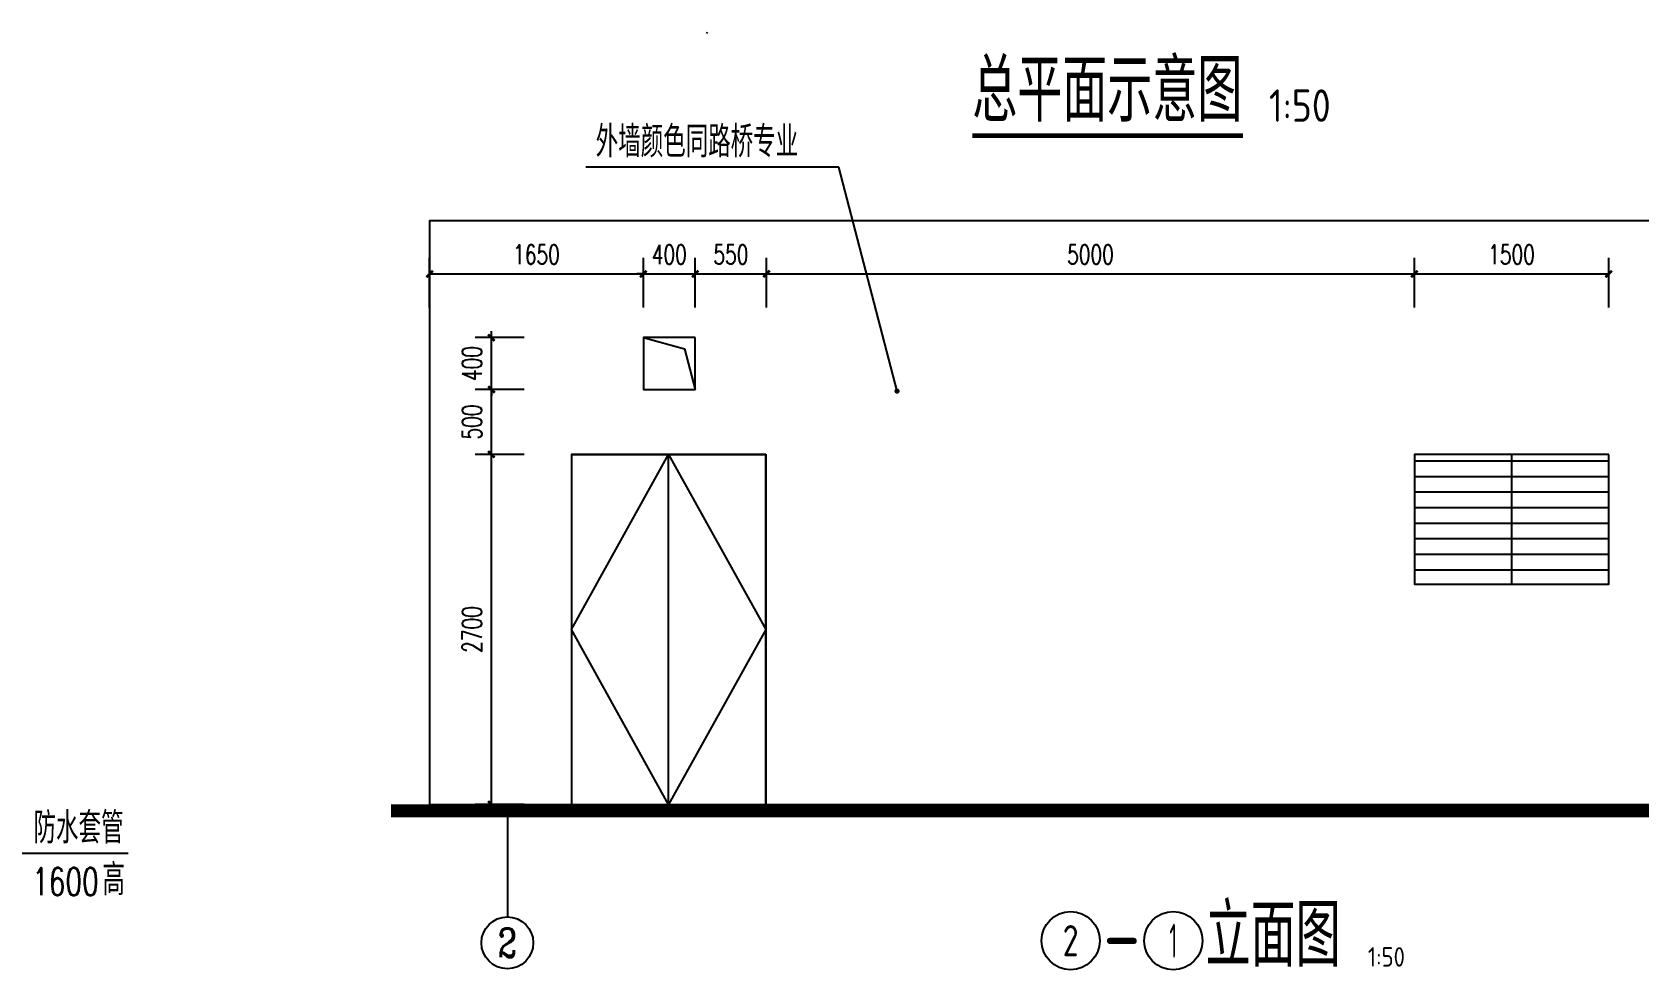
# Model space of a CAD drawing. Extents: x 45837 to 287007, y -98586 to 328021.
# Drawn here: x 67887 to 80286, y -54054 to -46821 of the extents above; entities that cross this region are included whole.
import ezdxf
from ezdxf.enums import TextEntityAlignment as Align

# ---------------------------------------------------------------- set-up
doc = ezdxf.new("R2010")
doc.units = 0
doc.header["$LTSCALE"] = 1000
doc.header["$MEASUREMENT"] = 0
for name, color, linetype in [('0-段落划分', 2, 'Continuous'), ('AXIS', 3, 'Continuous'), ('AXIS_TEXT', 7, 'Continuous'), ('DIM_LEAD', 3, 'Continuous'), ('DIM_SYMB', 3, 'Continuous'), ('PUB_DIM', 3, 'Continuous'), ('PUB_TEXT', 7, 'Continuous'), ('QQ', 8, 'Continuous')]:
    doc.layers.add(name, color=color, linetype=linetype)
doc.layers.add('标注', color=4, linetype='Continuous', lineweight=15)
doc.styles.add('_TCH_AXIS', font='COMPLEX', dxfattribs={"bigfont": 'GBCBIG'})
doc.styles.add('_TCH_DIM', font='SIMPLEX', dxfattribs={"bigfont": 'GBCBIG'})
doc.styles.add('COMPLEX', font='COMPLEX')
doc.styles.add('DIM_FONT', font='SIMPLEX', dxfattribs={"width": 0.7, "bigfont": 'GBCBIG'})
doc.styles.get("Standard").update_dxf_attribs({"font": 'gbenor.shx', "bigfont": 'gbcbig.shx'})
doc.dimstyles.new('DIMN50', dxfattribs={"dimscale": 0.5, "dimtxt": 300, "dimasz": 100, "dimexe": 250, "dimexo": 300, "dimgap": 150, "dimtad": 1, "dimdec": 0, "dimzin": 0, "dimdsep": 46, "dimtxsty": 'DIM_FONT', "dimblk": 'ARCHTICK', "dimcen": 0.09, "dimclrt": 7, "dimazin": 2, "dimtfac": 1, "dimtdec": 0, "dimtix": 1, "dimtmove": 2, "dimatfit": 3, "dimldrblk": 'ARCHTICK', "dimfxl": 0, "dimtolj": 1, "dimtzin": 0, "dimarcsym": 0})

# ---------------------------------------------------------------- blocks, each defined once
blk = doc.blocks.new('ac')
at = {"layer": '0-段落划分', "color": 2}
blk.add_arc((-9952976.747, 2543046.992), 774.01, 61.514549, 61.543336, dxfattribs=at)
blk = doc.blocks.new('zx')
at = {"layer": '标注', "linetype": 'ByBlock', "xscale": 29.99999999999998, "yscale": 29.99999999999998, "zscale": 29.99999999999998, "rotation": 267.2929497497675}
blk.add_blockref('ac', (-90141045, -294670499), dxfattribs=at)
blk = doc.blocks.new('_ArchTick')
at = {"color": 0, "linetype": 'ByBlock', "const_width": 0.4}
blk.add_lwpolyline([(-0.5, -0.5), (0.5, 0.5)], dxfattribs=at)
blk = doc.blocks.new('*D318')
at = {"layer": 'Defpoints', "color": 0}
for p in [(80054, -48686), (78554, -49096), (80054, -49096)]:
    blk.add_point(p, dxfattribs=at)
at = {"layer": 'PUB_DIM', "color": 0, "lineweight": -2}
for p, q in [((78554, -48946), (78554, -48561)), ((80054, -48946), (80054, -48561)), ((78554, -48686), (80054, -48686))]:
    blk.add_line(p, q, dxfattribs=at)
at = {"layer": 'PUB_DIM', "color": 0, "lineweight": -2, "xscale": 50, "yscale": 50, "zscale": 50, "rotation": 180}
blk.add_blockref('_ArchTick', (78554, -48686), dxfattribs=at)
at = {"layer": 'PUB_DIM', "color": 0, "lineweight": -2, "xscale": 50, "yscale": 50, "zscale": 50}
blk.add_blockref('_ArchTick', (80054, -48686), dxfattribs=at)
at = {"layer": 'PUB_DIM', "color": 7, "insert": (79304, -48536), "char_height": 150, "attachment_point": 5, "style": 'DIM_FONT'}
blk.add_mtext('\\A1;1500', dxfattribs=at)
blk = doc.blocks.new('*D319')
at = {"layer": 'Defpoints', "color": 0}
for p in [(78554, -48686), (73554, -49096), (78554, -49096)]:
    blk.add_point(p, dxfattribs=at)
at = {"layer": 'PUB_DIM', "color": 0, "lineweight": -2}
for p, q in [((73554, -48946), (73554, -48561)), ((78554, -48946), (78554, -48561)), ((73554, -48686), (78554, -48686))]:
    blk.add_line(p, q, dxfattribs=at)
at = {"layer": 'PUB_DIM', "color": 0, "lineweight": -2, "xscale": 50, "yscale": 50, "zscale": 50, "rotation": 180}
blk.add_blockref('_ArchTick', (73554, -48686), dxfattribs=at)
at = {"layer": 'PUB_DIM', "color": 0, "lineweight": -2, "xscale": 50, "yscale": 50, "zscale": 50}
blk.add_blockref('_ArchTick', (78554, -48686), dxfattribs=at)
at = {"layer": 'PUB_DIM', "color": 7, "insert": (76054, -48536), "char_height": 150, "attachment_point": 5, "style": 'DIM_FONT'}
blk.add_mtext('\\A1;5000', dxfattribs=at)
blk = doc.blocks.new('*D320')
at = {"layer": 'Defpoints', "color": 0}
for p in [(73554, -48686), (73004, -49096), (73554, -49096)]:
    blk.add_point(p, dxfattribs=at)
at = {"layer": 'PUB_DIM', "color": 0, "lineweight": -2}
for p, q in [((73004, -48946), (73004, -48561)), ((73554, -48946), (73554, -48561)), ((73004, -48686), (73554, -48686))]:
    blk.add_line(p, q, dxfattribs=at)
at = {"layer": 'PUB_DIM', "color": 0, "lineweight": -2, "xscale": 50, "yscale": 50, "zscale": 50, "rotation": 180}
blk.add_blockref('_ArchTick', (73004, -48686), dxfattribs=at)
at = {"layer": 'PUB_DIM', "color": 0, "lineweight": -2, "xscale": 50, "yscale": 50, "zscale": 50}
blk.add_blockref('_ArchTick', (73554, -48686), dxfattribs=at)
at = {"layer": 'PUB_DIM', "color": 7, "insert": (73279, -48536), "char_height": 150, "attachment_point": 5, "style": 'DIM_FONT'}
blk.add_mtext('\\A1;550', dxfattribs=at)
blk = doc.blocks.new('*D321')
at = {"layer": 'Defpoints', "color": 0}
for p in [(73004, -48686), (72604, -49096), (73004, -49096)]:
    blk.add_point(p, dxfattribs=at)
at = {"layer": 'PUB_DIM', "color": 0, "lineweight": -2}
for p, q in [((72604, -48946), (72604, -48561)), ((73004, -48946), (73004, -48561)), ((72604, -48686), (72554, -48686)), ((72604, -48686), (73004, -48686)), ((73004, -48686), (73054, -48686))]:
    blk.add_line(p, q, dxfattribs=at)
at = {"layer": 'PUB_DIM', "color": 0, "lineweight": -2, "xscale": 50, "yscale": 50, "zscale": 50}
blk.add_blockref('_ArchTick', (72604, -48686), dxfattribs=at)
at = {"layer": 'PUB_DIM', "color": 0, "lineweight": -2, "xscale": 50, "yscale": 50, "zscale": 50, "rotation": 180}
blk.add_blockref('_ArchTick', (73004, -48686), dxfattribs=at)
at = {"layer": 'PUB_DIM', "color": 7, "insert": (72804, -48536), "char_height": 150, "attachment_point": 5, "style": 'DIM_FONT'}
blk.add_mtext('\\A1;400', dxfattribs=at)
blk = doc.blocks.new('*D322')
at = {"layer": 'Defpoints', "color": 0}
for p in [(72604, -48686), (70954, -49096), (72604, -49096)]:
    blk.add_point(p, dxfattribs=at)
at = {"layer": 'PUB_DIM', "color": 0, "lineweight": -2}
for p, q in [((70954, -48946), (70954, -48561)), ((72604, -48946), (72604, -48561)), ((70954, -48686), (72604, -48686))]:
    blk.add_line(p, q, dxfattribs=at)
at = {"layer": 'PUB_DIM', "color": 0, "lineweight": -2, "xscale": 50, "yscale": 50, "zscale": 50, "rotation": 180}
blk.add_blockref('_ArchTick', (70954, -48686), dxfattribs=at)
at = {"layer": 'PUB_DIM', "color": 0, "lineweight": -2, "xscale": 50, "yscale": 50, "zscale": 50}
blk.add_blockref('_ArchTick', (72604, -48686), dxfattribs=at)
at = {"layer": 'PUB_DIM', "color": 7, "insert": (71779, -48536), "char_height": 150, "attachment_point": 5, "style": 'DIM_FONT'}
blk.add_mtext('\\A1;1650', dxfattribs=at)
blk = doc.blocks.new('*D497')
at = {"layer": 'Defpoints', "color": 0}
for p in [(71431, -49177), (71834, -49177), (71834, -49577)]:
    blk.add_point(p, dxfattribs=at)
at = {"layer": 'PUB_DIM', "color": 0, "lineweight": -2}
for p, q in [((71684, -49177), (71306, -49177)), ((71431, -49177), (71431, -49127)), ((71431, -49577), (71431, -49177)), ((71684, -49577), (71306, -49577)), ((71431, -49577), (71431, -49627))]:
    blk.add_line(p, q, dxfattribs=at)
at = {"layer": 'PUB_DIM', "color": 0, "lineweight": -2, "xscale": 50, "yscale": 50, "zscale": 50}
for p, rotation in [((71431, -49177), 270), ((71431, -49577), 90)]:
    blk.add_blockref('_ArchTick', p, dxfattribs=dict(at, rotation=rotation))
at = {"layer": 'PUB_DIM', "color": 7, "insert": (71281, -49377), "char_height": 150, "attachment_point": 5, "rotation": 90, "style": 'DIM_FONT'}
blk.add_mtext('\\A1;400', dxfattribs=at)
blk = doc.blocks.new('*D498')
at = {"layer": 'Defpoints', "color": 0}
for p in [(71431, -49577), (71834, -49577), (71834, -50078)]:
    blk.add_point(p, dxfattribs=at)
at = {"layer": 'PUB_DIM', "color": 0, "lineweight": -2}
for p, q in [((71684, -49577), (71306, -49577)), ((71431, -50078), (71431, -49577)), ((71684, -50078), (71306, -50078))]:
    blk.add_line(p, q, dxfattribs=at)
at = {"layer": 'PUB_DIM', "color": 0, "lineweight": -2, "xscale": 50, "yscale": 50, "zscale": 50}
for p, rotation in [((71431, -49577), 90), ((71431, -50078), 270)]:
    blk.add_blockref('_ArchTick', p, dxfattribs=dict(at, rotation=rotation))
at = {"layer": 'PUB_DIM', "color": 7, "insert": (71281, -49828), "char_height": 150, "attachment_point": 5, "rotation": 90, "style": 'DIM_FONT'}
blk.add_mtext('\\A1;500', dxfattribs=at)
blk = doc.blocks.new('*D499')
at = {"layer": 'Defpoints', "color": 0}
for p in [(71431, -50078), (71834, -50078), (71834, -52777)]:
    blk.add_point(p, dxfattribs=at)
at = {"layer": 'PUB_DIM', "color": 0, "lineweight": -2}
for p, q in [((71684, -50078), (71306, -50078)), ((71431, -52777), (71431, -50078)), ((71684, -52777), (71306, -52777))]:
    blk.add_line(p, q, dxfattribs=at)
at = {"layer": 'PUB_DIM', "color": 0, "lineweight": -2, "xscale": 50, "yscale": 50, "zscale": 50}
for p, rotation in [((71431, -50078), 90), ((71431, -52777), 270)]:
    blk.add_blockref('_ArchTick', p, dxfattribs=dict(at, rotation=rotation))
at = {"layer": 'PUB_DIM', "color": 7, "insert": (71281, -51428), "char_height": 150, "attachment_point": 5, "rotation": 90, "style": 'DIM_FONT'}
blk.add_mtext('\\A1;2700', dxfattribs=at)
blk = doc.blocks.new('_AXISO')
blk.add_circle((0, 0), 0.5)
at = {"layer": 'AXIS_TEXT', "style": 'COMPLEX', "width": 1.041667}
blk.add_attdef('A', text='', height=0.56, dxfattribs=at).set_placement((-0.25, -0.28), (0.25, -0.28), align=Align.FIT)

msp = doc.modelspace()

# ---------------------------------------------------------------- hatches: boundary and pattern name
h = msp.add_hatch()
h.set_pattern_fill('玻璃', color=256, scale=100, style=0)
h.set_pattern_definition([(0, (-105174.38, -19407.41), (0, 120), [])])
h.paths.add_polyline_path([(79304.4, -51077.9), (80054.4, -51077.9), (80054.4, -50077.9), (79304.4, -50077.9)])
h.paths.add_polyline_path([(78554.4, -51077.9), (79304.4, -51077.9), (79304.4, -50077.9), (78554.4, -50077.9)])

# ---------------------------------------------------------------- linework, layer by layer
for p, q in [((72048.4, -50077.9), (73548.4, -50077.9)), ((72048.4, -51427.7), (72798.4, -50077.9)), ((72798.4, -52777.4), (72798.4, -50077.9)), ((72798.4, -50077.9), (73548.4, -51427.7)), ((79304.4, -50077.9), (79304.4, -51077.9)), ((72798.4, -52777.4), (72048.4, -51427.7)), ((73548.4, -51427.7), (72798.4, -52777.4))]:
    msp.add_line(p, q)
for points in [[(82154.4, -48277.4), (70954.4, -48277.4), (70954.4, -52777.4), (82154.4, -52777.4)], [(73004.4, -49177.4), (72604.4, -49177.4), (72604.4, -49577.4), (73004.4, -49577.4)], [(73548.4, -50077.9), (72048.4, -50077.9), (72048.4, -52777.4), (73548.4, -52777.4)], [(80054.4, -50077.9), (78554.4, -50077.9), (78554.4, -51077.9), (80054.4, -51077.9)]]:
    msp.add_lwpolyline(points, close=True)
msp.add_lwpolyline([(72604.4, -49177.4), (72920.2, -49262.6), (73004.4, -49577.4)])
at = {"const_width": 100}
msp.add_lwpolyline([(82614.7, -52827.4), (70656.2, -52827.4)], dxfattribs=at)
at = {"layer": 'AXIS'}
msp.add_line((71554.4, -52777.4), (71554.4, -53645.2), dxfattribs=at)
at = {"layer": 'DIM_LEAD'}
for p, q in [((74111.6, -47861.2), (72161.1, -47861.2)), ((74561.7, -49589.5), (74111.6, -47861.2)), ((66513.4, -53153.8), (68626.8, -53153.8))]:
    msp.add_line(p, q, dxfattribs=at)
at = {"layer": 'DIM_LEAD', "const_width": 20}
msp.add_lwpolyline([(74564.2, -49599.2, 1), (74559.1, -49579.8, 1)], format="xyb", close=True, dxfattribs=at)
at = {"layer": 'DIM_SYMB', "const_width": 35}
msp.add_lwpolyline([(75142.4, -47619.8), (77231.7, -47619.8)], dxfattribs=at)
at = {"layer": 'PUB_TEXT'}
for centre in [(75901.3, -53828.6), (76693, -53828.6)]:
    msp.add_circle(centre, 225, dxfattribs=at)
at = {"layer": 'QQ'}
for p, q in [((72048.4, -50076.2), (72048.4, -52777.4)), ((72048.4, -50077.9), (72048.4, -50077.9)), ((73548.4, -50076.2), (73548.4, -52777.4)), ((73548.4, -50077.9), (73548.4, -50077.9))]:
    msp.add_line(p, q, dxfattribs=at)

# ---------------------------------------------------------------- block references
msp.add_blockref('zx', (-114181.7, -17209.2))
at = {"layer": 'AXIS'}
ref = msp.add_blockref('_AXISO', (71554.4, -53845.2), dxfattribs=dict(at, xscale=400, yscale=400, zscale=400))
ref.add_attrib('A', '2', dxfattribs={"layer": 'AXIS_TEXT', "height": 219.2, "style": '_TCH_AXIS'}).set_placement((71481.3, -53954.8), (71627.4, -53954.8), align=Align.FIT)

# ---------------------------------------------------------------- texts
at = {"layer": 'PUB_TEXT'}
for s, height, p in [('总平面示意图', 482.27, (75142.4, -47512.5)), ('1:50', 250, (77431.7, -47512.5)), ('立面图', 482.27, (76943, -54028.6)), ('-', 500, (76151.3, -54028.6)), ('1:50', 150, (78195.1, -54028.6))]:
    msp.add_text(s, height=height, dxfattribs=at).set_placement(p)
at = {"layer": 'PUB_TEXT', "style": '_TCH_DIM'}
for s, height, p in [('外墙颜色同路桥专业', 241.13, (72236.1, -47786.2)), ('防水套管', 241.13, (67897.6, -53078.8)), ('高', 241.1, (68429.5, -53478.8))]:
    msp.add_text(s, height=height, dxfattribs=at).set_placement(p)
at = {"layer": 'PUB_TEXT', "style": '_TCH_DIM', "width": 0.705882}
msp.add_text('1600', height=212.5, dxfattribs=at).set_placement((67886.6, -53478.8))
at = {"layer": 'PUB_TEXT'}
for s, height, width, p, p2 in [('2', 240.4, 0.875823, (75839.9, -53948.8), (75962.7, -53948.8)), ('1', 263.6, 0.533333, (76663.7, -53960.3), (76722.3, -53960.3))]:
    msp.add_text(s, height=height, dxfattribs=dict(at, width=width)).set_placement(p, p2, align=Align.FIT)

# ---------------------------------------------------------------- dimensions: what is measured, and where the dimension line sits
at = {"layer": 'PUB_DIM'}
for p1, p2, distance, picture, middle in [((70954.4, -49096.2), (72604.4, -49096.2), 409.9, '*D322', (71779.4, -48536.2)), ((72604.4, -49096.2), (73004.4, -49096.2), 409.9, '*D321', (72804.4, -48536.2)), ((73004.4, -49096.2), (73554.4, -49096.2), 409.9, '*D320', (73279.4, -48536.2)), ((73554.4, -49096.2), (78554.4, -49096.2), 409.9, '*D319', (76054.4, -48536.2)), ((78554.4, -49096.2), (80054.4, -49096.2), 409.9, '*D318', (79304.4, -48536.2)), ((71834.5, -49577.4), (71834.5, -49177.4), 403.9, '*D497', (71280.6, -49377.4)), ((71834.4617, -50077.8809), (71834.4617, -49577.4284), 403.8972, '*D498', (71280.5644, -49827.6546)), ((71834.4617, -52777.4284), (71834.4617, -50077.8809), 403.8972, '*D499', (71280.5644, -51427.6546))]:
    dim = msp.add_aligned_dim(p1=p1, p2=p2, distance=distance, dimstyle='DIMN50', dxfattribs=at)
    dim.commit()
    dim.dimension.update_dxf_attribs({"geometry": picture, "text_midpoint": middle})

doc.saveas('drawing.dxf')
